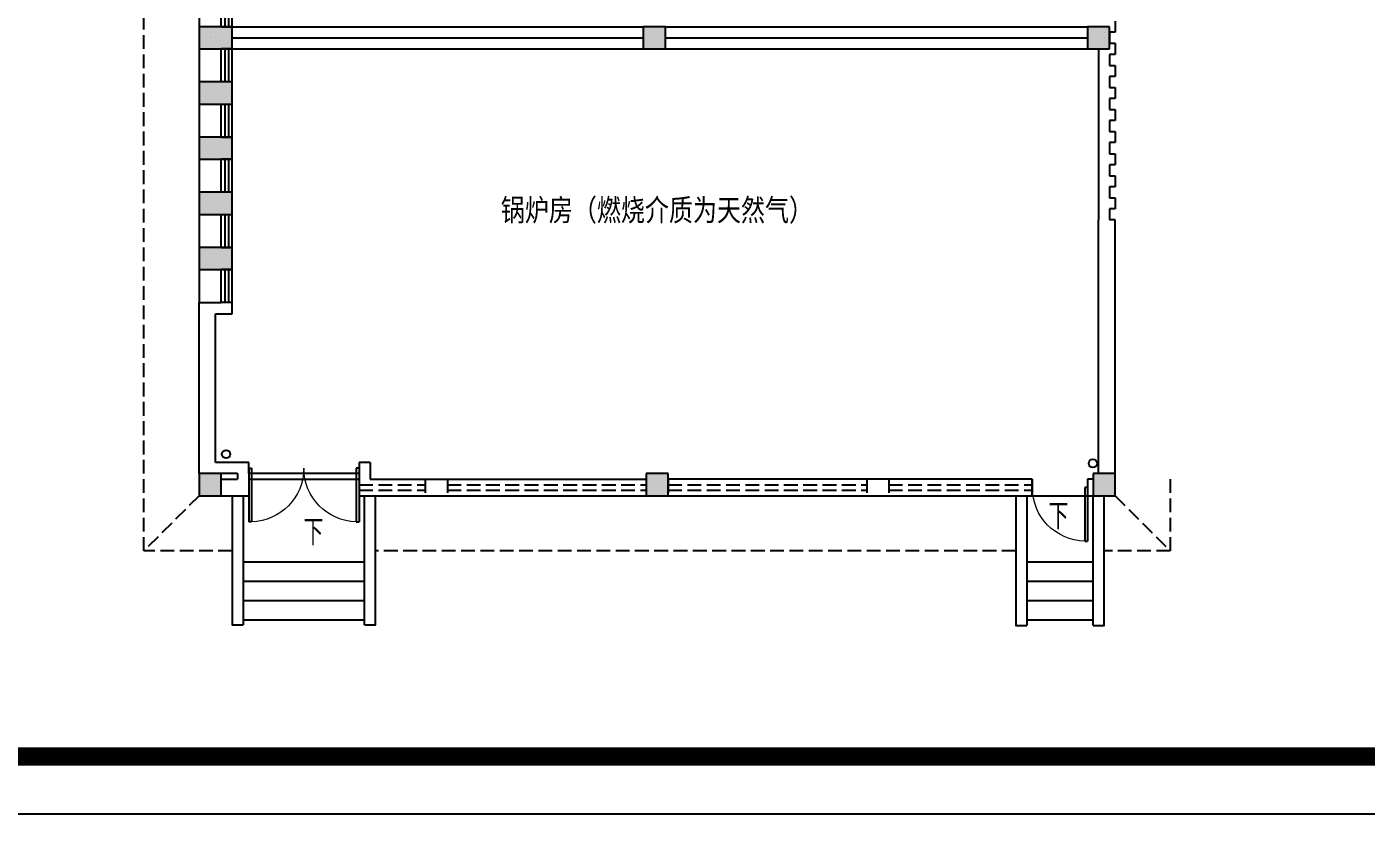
# Model space of a CAD drawing. Extents: x 1158414 to 1597620, y -840005 to -760676.
# Drawn here: x 1181373 to 1205644, y -840005 to -825732 of the extents above; entities that cross this region are included whole.
import ezdxf

# ---------------------------------------------------------------- set-up
doc = ezdxf.new("R2010")
doc.units = 0
doc.header["$LTSCALE"] = 1000
doc.linetypes.add('DASH', pattern=[0.35, 0.25, -0.1])
for name, color, linetype in [('COLUMN', 2, 'Continuous'), ('DIM_SYMB', 3, 'Continuous'), ('GROUND', 34, 'Continuous'), ('PUB_HATCH', 8, 'Continuous'), ('PUB_STRM', 4, 'Continuous'), ('PUB_TEXT', 7, 'Continuous'), ('STAIR', 4, 'Continuous'), ('WALL', 6, 'Continuous'), ('WINDOW', 4, 'Continuous'), ('外框', 7, 'Continuous')]:
    doc.layers.add(name, color=color, linetype=linetype)
doc.styles.add('_TCH_DIM', font='TSSDENG', dxfattribs={"width": 0.8, "bigfont": 'TSSDCHN'})
doc.styles.get("Standard").update_dxf_attribs({"font": '', "width": 0.8})
doc.styles.get('Standard').set_extended_font_data('SimSun')

# ---------------------------------------------------------------- blocks, each defined once
blk = doc.blocks.new('$DorLib2D$00000001')
for p, q in [((0.45, 0.975), (0.5, 0.975)), ((0.45, 0), (0.45, 0.975)), ((0.5, 0), (0.5, 0.975)), ((0.5, 0), (0.45, 0))]:
    blk.add_line(p, q)
at = {"lineweight": 13}
blk.add_arc((0.475, 0), 0.975, 91.4693, 180, dxfattribs=at)
blk = doc.blocks.new('$DorLib2D$00000002')
for p, q in [((-0.5, 0), (-0.5, 0.4875)), ((-0.475, 0.4875), (-0.5, 0.4875)), ((-0.475, 0), (-0.475, 0.4875)), ((0.475, 0), (0.475, 0.4875)), ((0.475, 0.4875), (0.5, 0.4875)), ((0.5, 0), (0.5, 0.4875)), ((-0.5, 0), (-0.475, 0)), ((0.5, 0), (0.475, 0))]:
    blk.add_line(p, q)
at = {"lineweight": 13}
for centre, start, end in [((-0.4875, 0), 0, 88.53072), ((0.4875, 0), 91.46928, 180)]:
    blk.add_arc(centre, 0.4875, start, end, dxfattribs=at)
blk = doc.blocks.new('$TCHSYS$WIN2D')
for p, q in [((-0.5, 0.5), (0.5, 0.5)), ((-0.5, 0.5), (-0.5, -0.5)), ((0.5, 0.5), (0.5, -0.5)), ((0.5, 0.167), (-0.5, 0.167)), ((0.5, -0.167), (-0.5, -0.167)), ((-0.5, -0.5), (0.5, -0.5))]:
    blk.add_line(p, q)

msp = doc.modelspace()

# ---------------------------------------------------------------- hatches: boundary and pattern name
at = {"layer": 'PUB_HATCH'}
for points in [[(1184493.8, -825732.1), (1184493.8, -826132.1), (1185093.8, -826132.1), (1185093.8, -825732.1)], [(1192543.8, -825732.1), (1192543.8, -826132.1), (1192943.8, -826132.1), (1192943.8, -825732.1)], [(1200593.8, -825732.1), (1200593.8, -826132.1), (1200993.8, -826132.1), (1200993.8, -825732.1)], [(1184493.8, -826732.1), (1184493.8, -827132.1), (1185093.8, -827132.1), (1185093.8, -826732.1)], [(1184493.8, -827732.1), (1184493.8, -828132.1), (1185093.8, -828132.1), (1185093.8, -827732.1)], [(1184493.8, -828732.1), (1184493.8, -829132.1), (1185093.8, -829132.1), (1185093.8, -828732.1)], [(1184493.8, -829732.1), (1184493.8, -830132.1), (1185093.8, -830132.1), (1185093.8, -829732.1)], [(1184493.8, -833832.1), (1184493.8, -834232.1), (1184893.8, -834232.1), (1184893.8, -833832.1)], [(1192593.8, -833832.1), (1192593.8, -834232.1), (1192993.8, -834232.1), (1192993.8, -833832.1)], [(1200693.8, -833832.1), (1200693.8, -834232.1), (1201093.8, -834232.1), (1201093.8, -833832.1)]]:
    msp.add_hatch(color=256, dxfattribs=at).paths.add_polyline_path(points)

# ---------------------------------------------------------------- linework, layer by layer
at = {"layer": 'COLUMN'}
for p, q in [((1184493.8, -825732.1), (1184493.8, -826132.1)), ((1185093.8, -825732.1), (1184493.8, -825732.1)), ((1185093.8, -826132.1), (1185093.8, -825732.1)), ((1192543.8, -825732.1), (1192543.8, -826132.1)), ((1192943.8, -825732.1), (1192543.8, -825732.1)), ((1192943.8, -826132.1), (1192943.8, -825732.1)), ((1200593.8, -825732.1), (1200593.8, -826132.1)), ((1200993.8, -825732.1), (1200593.8, -825732.1)), ((1200993.8, -826132.1), (1200993.8, -825732.1)), ((1184493.8, -826132.1), (1185093.8, -826132.1)), ((1192543.8, -826132.1), (1192943.8, -826132.1)), ((1200593.8, -826132.1), (1200993.8, -826132.1)), ((1184493.8, -826732.1), (1184493.8, -827132.1)), ((1185093.8, -826732.1), (1184493.8, -826732.1)), ((1185093.8, -827132.1), (1185093.8, -826732.1)), ((1184493.8, -827132.1), (1185093.8, -827132.1)), ((1184493.8, -827732.1), (1184493.8, -828132.1)), ((1185093.8, -827732.1), (1184493.8, -827732.1)), ((1185093.8, -828132.1), (1185093.8, -827732.1)), ((1184493.8, -828132.1), (1185093.8, -828132.1)), ((1184493.8, -828732.1), (1184493.8, -829132.1)), ((1185093.8, -828732.1), (1184493.8, -828732.1)), ((1185093.8, -829132.1), (1185093.8, -828732.1)), ((1184493.8, -829132.1), (1185093.8, -829132.1)), ((1184493.8, -829732.1), (1184493.8, -830132.1)), ((1185093.8, -829732.1), (1184493.8, -829732.1)), ((1185093.8, -830132.1), (1185093.8, -829732.1)), ((1184493.8, -830132.1), (1185093.8, -830132.1)), ((1184493.8, -833832.1), (1184493.8, -834232.1)), ((1184893.8, -833832.1), (1184493.8, -833832.1)), ((1184893.8, -834232.1), (1184893.8, -833832.1)), ((1192593.8, -833832.1), (1192593.8, -834232.1)), ((1192993.8, -833832.1), (1192593.8, -833832.1)), ((1192993.8, -834232.1), (1192993.8, -833832.1)), ((1200693.8, -833832.1), (1200693.8, -834232.1)), ((1201093.8, -833832.1), (1200693.8, -833832.1)), ((1201093.8, -834232.1), (1201093.8, -833832.1)), ((1184493.8, -834232.1), (1184893.8, -834232.1)), ((1192593.8, -834232.1), (1192993.8, -834232.1)), ((1200693.8, -834232.1), (1201093.8, -834232.1))]:
    msp.add_line(p, q, dxfattribs=at)
at = {"layer": 'DIM_SYMB'}
for points in [[(1199997.4, -834989.4, 0, 0, 0), (1199997.4, -836212.7, 112, 0, 0), (1199997.4, -836632.7, 0, 0, 0)], [(1186493.8, -835280.6, 0, 0, 0), (1186493.8, -835931.2, 112, 0, 0), (1186493.8, -836351.2, 0, 0, 0)]]:
    msp.add_lwpolyline(points, format="xyseb", dxfattribs=at)
at = {"layer": 'GROUND', "linetype": 'DASH'}
for points in [[(1185093.8, -835232.1), (1183493.8, -835232.1), (1183493.8, -820532.1)], [(1202093.8, -833932.1), (1202093.8, -835232.1), (1200893.8, -835232.1)], [(1184493.8, -834232.1), (1183493.8, -835232.1)], [(1201093.8, -834232.1), (1202093.8, -835232.1)], [(1199293.8, -835232.1), (1187693.8, -835232.1)]]:
    msp.add_lwpolyline(points, dxfattribs=at)
at = {"layer": 'PUB_STRM'}
for centre in [(1184984.5, -833478.7), (1200691, -833647.3)]:
    msp.add_circle(centre, 75, dxfattribs=at)
at = {"layer": 'STAIR'}
for p, q in [((1185393.8, -833932.1), (1187393.8, -833932.1)), ((1185293.8, -834232.1), (1185293.8, -836572.6)), ((1187493.8, -836572.6), (1187493.8, -834232.1)), ((1199493.8, -834232.1), (1199493.8, -836582.1)), ((1200693.8, -836582.1), (1200693.8, -834232.1)), ((1199493.8, -835432.1), (1200693.8, -835432.1)), ((1199593.8, -835432.1), (1200693.8, -835432.1)), ((1199493.8, -835782.1), (1200693.8, -835782.1)), ((1199493.8, -836132.1), (1200693.8, -836132.1)), ((1199493.8, -836482.1), (1200693.8, -836482.1))]:
    msp.add_line(p, q, dxfattribs=at)
for points in [[(1184493.8, -820332.1), (1184493.8, -830732.1)], [(1185093.8, -834232.1), (1185093.8, -836572.6), (1185293.8, -836572.6)], [(1187493.8, -836572.6), (1187693.8, -836572.6), (1187693.8, -834232.1)], [(1199293.8, -834232.1), (1199293.8, -836582.1), (1199493.8, -836582.1)], [(1200693.8, -836582.1), (1200893.8, -836582.1), (1200893.8, -834232.1)], [(1185293.8, -835432.1), (1187493.8, -835432.1)], [(1185293.8, -835782.1), (1187493.8, -835782.1)], [(1185293.8, -836132.1), (1187493.8, -836132.1)], [(1185293.8, -836482.1), (1187493.8, -836482.1)]]:
    msp.add_lwpolyline(points, dxfattribs=at)
at = {"layer": 'WALL'}
for p, q in [((1201093.8, -825632.1), (1201093.8, -825832.1)), ((1184693.8, -825932.1), (1184693.8, -825932.1)), ((1184793.8, -825932.1), (1184793.8, -825932.1)), ((1184893.8, -825932.1), (1184893.8, -825932.1)), ((1185093.8, -825732.1), (1192543.8, -825732.1)), ((1185093.8, -825932.1), (1192543.8, -825932.1)), ((1185093.8, -825932.1), (1192543.8, -825932.1)), ((1192943.8, -825732.1), (1200593.8, -825732.1)), ((1192943.8, -825932.1), (1200593.8, -825932.1)), ((1192943.8, -825932.1), (1200593.8, -825932.1)), ((1200893.8, -825832.1), (1200893.8, -825832.1)), ((1200893.8, -825932.1), (1200893.8, -825932.1)), ((1185093.8, -826132.1), (1192543.8, -826132.1)), ((1192943.8, -826132.1), (1200593.8, -826132.1)), ((1200793.8, -826132.1), (1200793.8, -826232.1)), ((1200893.8, -826032.1), (1200893.8, -826032.1)), ((1201093.8, -826032.1), (1201093.8, -826232.1)), ((1200793.8, -826232.1), (1200793.8, -826432.1)), ((1201093.8, -826232.1), (1200993.8, -826232.1)), ((1200993.8, -826232.1), (1200993.8, -826432.1)), ((1200793.8, -826432.1), (1200793.8, -826632.1)), ((1200793.8, -826632.1), (1200793.8, -826832.1)), ((1200993.8, -826432.1), (1201093.8, -826432.1)), ((1201093.8, -826632.1), (1200993.8, -826632.1)), ((1200993.8, -826632.1), (1200993.8, -826832.1)), ((1201093.8, -826432.1), (1201093.8, -826632.1)), ((1200793.8, -826832.1), (1200793.8, -827032.1)), ((1200993.8, -826832.1), (1201093.8, -826832.1)), ((1201093.8, -826832.1), (1201093.8, -827032.1)), ((1200793.8, -827032.1), (1200793.8, -827232.1)), ((1201093.8, -827032.1), (1200993.8, -827032.1)), ((1200993.8, -827032.1), (1200993.8, -827232.1)), ((1200793.8, -827232.1), (1200793.8, -827432.1)), ((1200993.8, -827232.1), (1201093.8, -827232.1)), ((1201093.8, -827232.1), (1201093.8, -827432.1)), ((1200793.8, -827432.1), (1200793.8, -827632.1)), ((1200793.8, -827632.1), (1200793.8, -827832.1)), ((1201093.8, -827432.1), (1200993.8, -827432.1)), ((1200993.8, -827432.1), (1200993.8, -827632.1)), ((1200993.8, -827632.1), (1201093.8, -827632.1)), ((1201093.8, -827632.1), (1201093.8, -827832.1)), ((1200793.8, -827832.1), (1200793.8, -828032.1)), ((1201093.8, -827832.1), (1200993.8, -827832.1)), ((1200993.8, -827832.1), (1200993.8, -828032.1)), ((1200793.8, -828032.1), (1200793.8, -828232.1)), ((1200993.8, -828032.1), (1201093.8, -828032.1)), ((1201093.8, -828032.1), (1201093.8, -828232.1)), ((1200793.8, -828232.1), (1200793.8, -828432.1)), ((1201093.8, -828232.1), (1200993.8, -828232.1)), ((1200993.8, -828232.1), (1200993.8, -828432.1)), ((1200793.8, -828432.1), (1200793.8, -828632.1)), ((1200993.8, -828432.1), (1201093.8, -828432.1)), ((1201093.8, -828432.1), (1201093.8, -828632.1)), ((1200793.8, -828632.1), (1200793.8, -828832.1)), ((1200793.8, -828832.1), (1200793.8, -829032.1)), ((1201093.8, -828632.1), (1200993.8, -828632.1)), ((1200993.8, -828632.1), (1200993.8, -828832.1)), ((1200993.8, -828832.1), (1201093.8, -828832.1)), ((1201093.8, -828832.1), (1201093.8, -829032.1)), ((1200793.8, -829032.1), (1200793.8, -829232.1)), ((1201093.8, -829032.1), (1200993.8, -829032.1)), ((1200993.8, -829032.1), (1200993.8, -829232.1)), ((1200793.8, -833832.1), (1200793.8, -829232.1)), ((1201093.8, -829232.1), (1200993.8, -829232.1)), ((1201093.8, -833832.1), (1201093.8, -829232.1)), ((1184493.8, -830732.1), (1184893.8, -830732.1)), ((1184493.8, -833732.1), (1184493.8, -830732.1)), ((1185093.8, -830732.1), (1184893.8, -830732.1)), ((1185093.8, -830932.1), (1185093.8, -830732.1)), ((1184793.8, -830932.1), (1185093.8, -830932.1)), ((1184793.8, -833632.1), (1184793.8, -830932.1)), ((1185293.8, -833632.1), (1184793.8, -833632.1)), ((1185393.8, -833632.1), (1185293.8, -833632.1)), ((1185393.8, -833832.1), (1185393.8, -833632.1)), ((1187593.8, -833632.1), (1187393.8, -833632.1)), ((1187393.8, -833632.1), (1187393.8, -833832.1)), ((1187593.8, -833632.1), (1187593.8, -833932.1)), ((1184493.8, -833832.1), (1184493.8, -833732.1)), ((1185193.8, -833832.1), (1184793.8, -833832.1)), ((1184893.8, -833932.1), (1185193.8, -833932.1)), ((1185193.8, -833832.1), (1185193.8, -833932.1)), ((1185393.8, -833832.1), (1185393.8, -834232.1)), ((1187393.8, -833832.1), (1187393.8, -834232.1)), ((1187593.8, -833932.1), (1192593.8, -833932.1)), ((1199593.8, -833932.1), (1192993.8, -833932.1)), ((1199593.8, -834232.1), (1199593.8, -833932.1)), ((1200693.8, -833932.1), (1200593.8, -833932.1)), ((1200593.8, -833932.1), (1200593.8, -834232.1)), ((1184893.8, -834232.1), (1185393.8, -834232.1)), ((1187393.8, -834232.1), (1192593.8, -834232.1)), ((1192993.8, -834232.1), (1199593.8, -834232.1)), ((1200593.8, -834232.1), (1200693.8, -834232.1))]:
    msp.add_line(p, q, dxfattribs=at)
msp.add_lwpolyline([(1201093.8, -825832.1), (1200993.8, -825832.1), (1200993.8, -826032.1), (1201093.8, -826032.1)], dxfattribs=at)
at = {"layer": 'WINDOW'}
for p, q in [((1187393.8, -833832.1), (1185393.8, -833832.1)), ((1199593.8, -834232.1), (1200593.8, -834232.1))]:
    msp.add_line(p, q, dxfattribs=at)
at = {"layer": 'WINDOW', "linetype": 'DASH'}
for p, q in [((1187393.8, -833932.1), (1187393.8, -834232.1)), ((1188593.8, -833932.1), (1188593.8, -834232.1)), ((1188993.8, -833932.1), (1188993.8, -834232.1)), ((1192593.8, -833932.1), (1192593.8, -834232.1)), ((1192993.8, -833932.1), (1192993.8, -834232.1)), ((1196593.8, -833932.1), (1196593.8, -834232.1)), ((1196993.8, -833932.1), (1196993.8, -834232.1)), ((1199593.8, -833932.1), (1199593.8, -834232.1)), ((1187393.8, -834032.1), (1188593.8, -834032.1)), ((1187393.8, -834132.1), (1188593.8, -834132.1)), ((1188993.8, -834032.1), (1192593.8, -834032.1)), ((1188993.8, -834132.1), (1192593.8, -834132.1)), ((1192993.8, -834032.1), (1196593.8, -834032.1)), ((1192993.8, -834132.1), (1196593.8, -834132.1)), ((1196993.8, -834032.1), (1199593.8, -834032.1)), ((1196993.8, -834132.1), (1199593.8, -834132.1))]:
    msp.add_line(p, q, dxfattribs=at)
at = {"layer": '外框', "lineweight": -2}
msp.add_line((1273470.5, -840004.9), (1160265.3, -840004.9), dxfattribs=at)
at = {"layer": '外框', "lineweight": -2, "const_width": 330.9}
msp.add_lwpolyline([(1164663.5, -838960.7), (1268904.1, -838960.7, 0.4142136), (1272213.3, -835651.5), (1272213.3, -765057.2, 0.4142136), (1268904.1, -761748), (1164663.5, -761748, 0.4142136), (1161354.3, -765057.2), (1161354.3, -835651.5, 0.4142136)], format="xyb", close=True, dxfattribs=at)

# ---------------------------------------------------------------- block references
at = {"layer": 'WINDOW'}
for name, p, xscale, yscale, zscale, rotation in [('$TCHSYS$WIN2D', (1184993.8, -825432.1), 600, 200, 600, 90), ('$TCHSYS$WIN2D', (1184993.8, -826432.1), 600, -200, 600, 90), ('$TCHSYS$WIN2D', (1184993.8, -827432.1), 600, 200, 600, 90), ('$TCHSYS$WIN2D', (1184993.8, -828432.1), 600, -200, 600, 90), ('$TCHSYS$WIN2D', (1184993.8, -829432.1), 600, 200, 600, 90), ('$TCHSYS$WIN2D', (1184993.8, -830432.1), 600, -200, 600, 90), ('$DorLib2D$00000002', (1186393.8, -833732.1), -2000, 2000, -2000, 180), ('$DorLib2D$00000001', (1200093.8, -834082.1), 1000, -1000, 1000, 359.9999999999835)]:
    msp.add_blockref(name, p, dxfattribs=dict(at, xscale=xscale, yscale=yscale, zscale=zscale, rotation=rotation))

# ---------------------------------------------------------------- texts
at = {"layer": 'PUB_TEXT', "width": 0.8}
msp.add_text('锅炉房（燃烧介质为天然气）', height=398.734, dxfattribs=at).set_placement((1189963.4, -829252.7))
at = {"layer": 'PUB_TEXT', "style": '_TCH_DIM', "width": 0.8}
for p in [(1199891, -834842.4), (1186387.5, -835133.6)]:
    msp.add_text('下', height=472.6, dxfattribs=at).set_placement(p)

doc.saveas('drawing.dxf')
